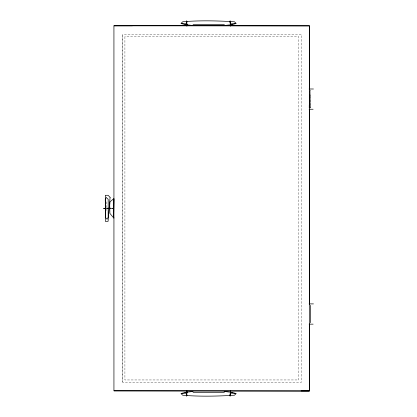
<?xml version="1.0" encoding="UTF-8"?>
<svg xmlns="http://www.w3.org/2000/svg" width="417" height="417" viewBox="0 0 417 417"><rect width="100%" height="100%" fill="white"/><g stroke="black" fill="none" stroke-linecap="round" stroke-linejoin="round"><path stroke-width="0.31" stroke-dasharray="2.08 1.56" d="M122.707 382.227L122.707 34.455L301.486 34.455L301.486 382.227L122.707 382.227L122.707 34.455M111.469 208.172L113.299 208.109M111.297 208.458L113.231 208.484M111.469 208.437L113.299 208.479M310.655 106.523L310.738 107.805L310.665 97.515M106.71 201.838L106.71 208.63M106.71 209.245L106.71 210.481M124.912 36.732L124.912 379.95L298.801 379.95L298.801 36.732L124.912 36.732"/><path stroke-width="0.63" d="M113.659 217.283L113.659 198.758L110.041 201.786L109.723 205.091L109.9 213.395L113.659 217.919M114.05 390.891L309.341 390.865L309.404 25.88L113.93 25.818L113.94 390.786L309.383 391.125L309.435 324.056M309.445 304.525L309.596 109.181M309.612 88.998L309.664 25.838L114.331 25.557M186.915 390.953L186.863 395.785L186.519 393.851L186.493 396.15L186.837 391.026M230.507 390.953L230.46 395.785L230.116 393.851L230.09 396.15L230.434 391.026M114.05 198.758L113.56 217.919L114.05 217.919M309.2 106.523L309.576 100.732M309.659 99.444L309.951 94.94M106.22 197.476L108.17 199.305L108.17 217.179L107.06 219.264L105.251 217.351L105.668 213.994L105.251 199.477L105.981 197.976M193.066 391.459L184.867 392.47L180.978 393.554L182.709 395.233C199.879 396.676 217.288 396.249 234.479 395.217L236.21 393.539L232.311 392.454L224.101 391.448M224.101 25.552L232.311 24.546L236.21 23.461L234.479 21.783C217.288 20.751 199.879 20.324 182.709 21.767L180.978 23.446L184.867 24.53L193.066 25.541M110.859 208.192L103.552 208.344L105.97 208.312M231.378 23.753L235.417 23.67M181.749 393.346L185.779 393.257M230.565 24.577L232.311 24.546M184.867 392.47L187.296 392.428M193.05 24.53L224.398 24.54M224.398 392.46L193.05 392.47M301.157 390.891L309.341 390.865M113.93 25.818L132.398 25.791M309.127 88.993L313.448 88.993M310.243 90.437L309.961 90.437L310.123 107.805L309.117 107.805M309.127 109.249L313.104 109.249M309.127 303.894L313.448 303.894M309.127 324.15L313.104 324.15M184.867 24.53L187.296 24.572M230.565 392.423L232.311 392.454M181.749 23.654L185.779 23.743M231.378 393.247L235.417 393.33M107.805 208.354L110.244 208.406M230.434 25.974L230.09 20.85L230.116 23.149L230.46 21.215L230.507 26.047M186.837 25.974L186.493 20.85L186.519 23.149L186.863 21.215L186.915 26.047M310.524 305.338L310.524 322.706M110.083 197.293L108.081 221.364L105.339 221.364L105.339 195.292L108.081 195.292L110.083 197.293"/></g></svg>
